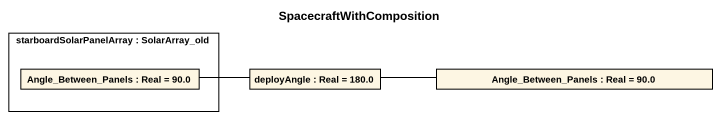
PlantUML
@startuml
title SpacecraftWithComposition
rectangle "starboardSolarPanelArray : SolarArray_old" as starboardSolarPanelArray {
  rectangle "Angle_Between_Panels : Real = 90.0" as Angle_Between_Panels
}
rectangle "deployAngle : Real = 180.0" as deployAngle
rectangle "Angle_Between_Panels : Real = 90.0" as Angle_Between_Panels_2
Angle_Between_Panels -right- deployAngle
deployAngle -right- Angle_Between_Panels_2
@enduml
